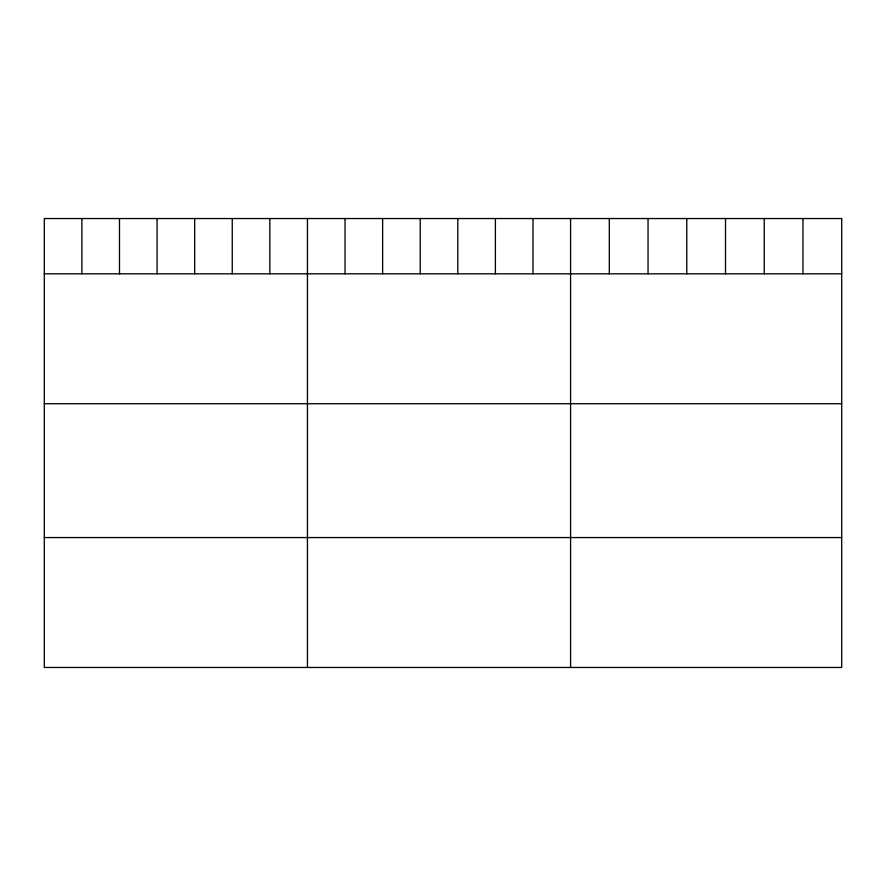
<?xml version="1.0" encoding="UTF-8"?>
<svg xmlns="http://www.w3.org/2000/svg" width="886" height="886" viewBox="0 0 886 886"><rect width="100%" height="100%" fill="white"/><g stroke="black" fill="none" stroke-linecap="round" stroke-linejoin="round"><path stroke-width="1.33" d="M44.3 273.818L841.7 273.818M44.3 403.717L841.7 403.717M44.3 537.558L841.7 537.558M802.971 218.543L802.971 273.818M764.241 218.543L764.241 273.818M725.512 218.543L725.512 273.818M686.772 218.543L686.772 273.818M648.043 218.543L648.043 273.818M609.313 218.543L609.313 273.818M570.584 218.543L570.584 667.457M532.995 218.543L532.995 273.818M495.396 218.543L495.396 273.818M457.807 218.543L457.807 273.818M420.219 218.543L420.219 273.818M382.63 218.543L382.63 273.818M345.031 218.543L345.031 273.818M307.442 218.543L307.442 667.457M269.853 218.543L269.853 273.818M232.254 218.543L232.254 273.818M194.665 218.543L194.665 273.818M157.077 218.543L157.077 273.818M119.488 218.543L119.488 273.818M81.889 218.543L81.889 273.818M841.7 218.543L44.3 218.543L44.3 667.457L841.7 667.457L841.7 218.543"/></g></svg>
